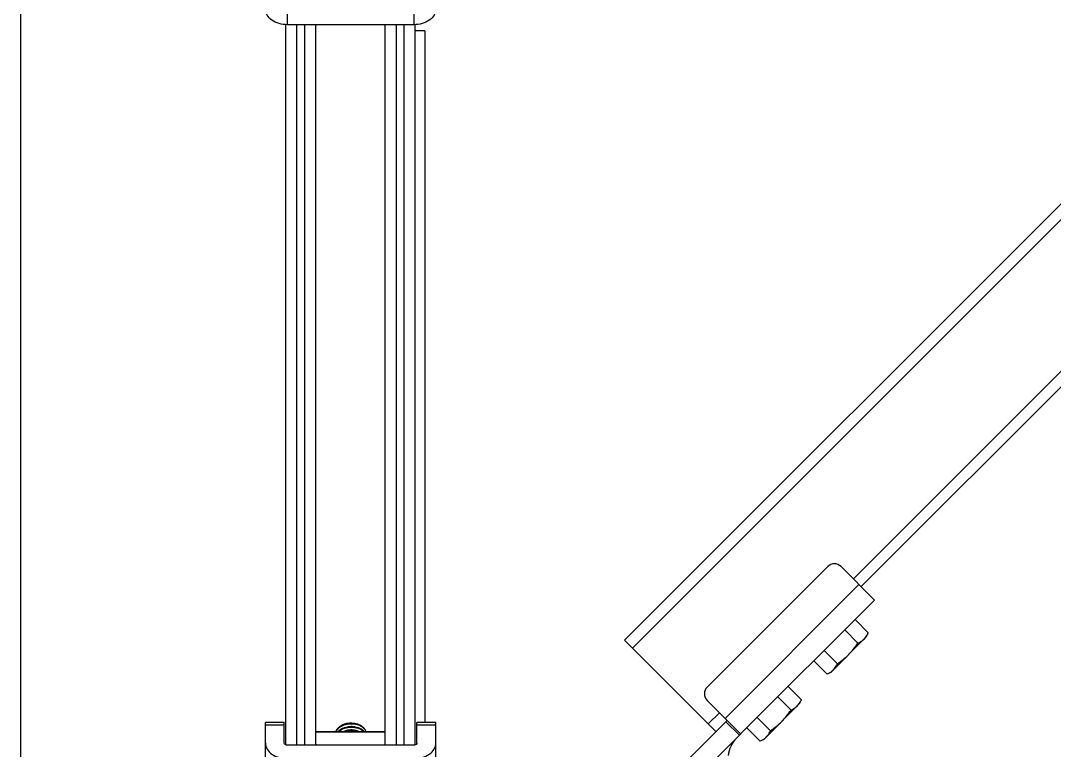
# Model space of a CAD drawing. Extents: x 1680110 to 4798266, y 269661 to 1249705.
# Drawn here: x 2397806 to 2400545, y 654842 to 656775 of the extents above; entities that cross this region are included whole.
import ezdxf

# ---------------------------------------------------------------- set-up
doc = ezdxf.new("R2010")
doc.units = 0
doc.header["$LTSCALE"] = 1000
doc.header["$MEASUREMENT"] = 0

# ---------------------------------------------------------------- blocks, each defined once
blk = doc.blocks.new('gfhhrryyfd')
at = {"linetype": 'Continuous'}
for p, q in [((3690493.6, -1750017.5), (3688200.5, -1752310.6)), ((3690514.3, -1750038.2), (3688221.2, -1752331.3)), ((3687307, -1750679.9), (3687307, -1750302.8)), ((3687641.6, -1750324), (3687641.6, -1750679.9)), ((3690331, -1750623.7), (3688806.7, -1752148)), ((3690351.7, -1750644.4), (3688827.4, -1752168.7)), ((3687302.9, -1752588), (3687302.9, -1750679.9)), ((3687641.6, -1750679.9), (3687307, -1750679.9)), ((3687332.1, -1752588.9), (3687332.1, -1750679.9)), ((3687353, -1752588.9), (3687353, -1750679.9)), ((3687382.3, -1752588.9), (3687382.3, -1750679.9)), ((3687566.3, -1752588.9), (3687566.3, -1750679.9)), ((3687595.6, -1752588.9), (3687595.6, -1750679.9)), ((3687616.5, -1752588.9), (3687616.5, -1750679.9)), ((3687645.8, -1752588), (3687645.8, -1750679.9)), ((3687670.9, -1750696.2), (3687645.8, -1750696.2)), ((3687670.9, -1750696.2), (3687670.9, -1752528.3)), ((3688738.7, -1752115.4), (3688419.3, -1752434.8)), ((3688774.2, -1752115.4), (3688862.9, -1752204.1)), ((3688821.5, -1752162.7), (3688466.6, -1752517.6)), ((3688508, -1752559), (3688862.9, -1752204.1)), ((3688811.1, -1752256), (3688846.2, -1752291.1)), ((3688783.7, -1752283.3), (3688818.9, -1752318.5)), ((3688841.6, -1752301.1), (3688846.2, -1752291.1)), ((3688443, -1752553.1), (3688200.5, -1752310.6)), ((3688747, -1752395.7), (3688841.6, -1752301.1)), ((3688729.1, -1752337.9), (3688764.3, -1752373.1)), ((3688701.8, -1752365.2), (3688737, -1752400.4)), ((3688747, -1752395.7), (3688737, -1752400.4)), ((3688633.6, -1752433.4), (3688668.8, -1752468.6)), ((3688606.3, -1752460.7), (3688641.5, -1752495.9)), ((3688507.8, -1752558.7), (3688419.3, -1752470.3)), ((3688569.5, -1752573.2), (3688664.2, -1752478.5)), ((3688664.2, -1752478.5), (3688668.8, -1752468.6)), ((3688451.9, -1752502.8), (3688422.3, -1752532.4)), ((3688551.7, -1752515.3), (3688586.9, -1752550.5)), ((3687248.5, -1752937.8), (3687248.5, -1752528.3)), ((3687298.7, -1752528.3), (3687248.5, -1752528.3)), ((3687298.7, -1752535.7), (3687248.5, -1752535.7)), ((3687298.7, -1752583), (3687298.7, -1752528.3)), ((3687649.9, -1752583), (3687649.9, -1752528.3)), ((3687700.1, -1752528.3), (3687649.9, -1752528.3)), ((3687700.1, -1752535.7), (3687649.9, -1752535.7)), ((3687700.1, -1752937.8), (3687700.1, -1752528.3)), ((3688348.8, -1752647.2), (3688471.5, -1752524.5)), ((3688469.1, -1752526.9), (3688504.6, -1752562.4)), ((3688524.4, -1752542.6), (3688559.6, -1752577.8)), ((3687382.3, -1752552.2), (3687566.3, -1752552.2)), ((3687382.3, -1752553.4), (3687566.3, -1752553.4)), ((3688384.3, -1752682.7), (3688507, -1752560)), ((3687641.6, -1752588.9), (3687307, -1752588.9)), ((3687383.8, -1752587.8), (3687384.8, -1752588.9)), ((3687563.8, -1752588.9), (3687564.8, -1752587.8)), ((3688569.5, -1752573.2), (3688559.6, -1752577.8))]:
    blk.add_line(p, q, dxfattribs=at)
for centre, radius, start, end in [((3688756.4, -1752133.2), 25.1, 45, 135), ((3688437.1, -1752452.5), 25.1, 135, 225), ((3687476.1, -1752587.8), 48.3, 100.3047, 102.2499), ((3687478.1, -1752580.6), 49.6, 69.4703, 74.8773), ((3687478.7, -1752579.9), 47.6, 69.6939, 69.8962), ((3687479.4, -1752578.1), 45.7, 65.0364, 69.7243), ((3687476.2, -1752597), 48.7, 99.5601, 100.813), ((3687488.4, -1752572.2), 29.2, 43.29, 44.8708)]:
    blk.add_arc(centre, radius, start, end, dxfattribs=at)
for points, knots in [([(3687307, -1750679.9), (3687299.5, -1750679.9), (3687284.9, -1750677.9), (3687265.7, -1750669.2), (3687252.1, -1750655.7), (3687248.5, -1750643.9), (3687248.5, -1750638.5)], [0, 0, 0, 0, 0.287977, 0.555343, 0.790527, 1, 1, 1, 1]), ([(3687700.1, -1750638.5), (3687700.1, -1750643.9), (3687696.6, -1750655.7), (3687682.9, -1750669.2), (3687663.8, -1750677.9), (3687649.1, -1750679.9), (3687641.6, -1750679.9)], [0, 0, 0, 0, 0.209473, 0.444657, 0.712023, 1, 1, 1, 1]), ([(3688835.2, -1752307.5), (3688836.4, -1752306.3), (3688840.8, -1752301.4), (3688844.1, -1752295.6), (3688846.2, -1752291.1)], [0, 0, 0, 0, 0.246322, 1, 1, 1, 1]), ([(3688818.9, -1752318.5), (3688820.5, -1752317.7), (3688826.3, -1752314.8), (3688831.8, -1752310.9), (3688835.2, -1752307.5)], [0, 0, 0, 0, 0.255699, 1, 1, 1, 1]), ([(3688753.3, -1752389.4), (3688754.4, -1752388.3), (3688758.9, -1752383.4), (3688762.2, -1752377.6), (3688764.3, -1752373.1)], [0, 0, 0, 0, 0.246322, 1, 1, 1, 1]), ([(3688737, -1752400.4), (3688737.8, -1752400), (3688741.1, -1752398.4), (3688744.3, -1752396.6), (3688746.5, -1752395)], [0, 0, 0, 0, 0.253346, 1, 1, 1, 1]), ([(3688641.5, -1752495.9), (3688643, -1752495.2), (3688648.9, -1752492.2), (3688654.4, -1752488.3), (3688657.8, -1752484.9)], [0, 0, 0, 0, 0.255699, 1, 1, 1, 1]), ([(3688657.8, -1752484.9), (3688659, -1752483.7), (3688663.4, -1752478.8), (3688666.7, -1752473.1), (3688668.8, -1752468.6)], [0, 0, 0, 0, 0.246322, 1, 1, 1, 1]), ([(3687442.3, -1752542.6), (3687441.5, -1752543.3), (3687438.6, -1752546.2), (3687436.2, -1752549.5), (3687434.9, -1752552.2)], [0, 0, 0, 0, 0.260908, 1, 1, 1, 1]), ([(3687439.2, -1752546.9), (3687445.5, -1752539.7), (3687460.1, -1752532.7), (3687480, -1752531.4), (3687490.3, -1752533.4), (3687495.1, -1752535.2)], [0, 0, 0, 0, 0.481069, 0.745193, 1, 1, 1, 1]), ([(3687509.2, -1752551.6), (3687505.2, -1752547.6), (3687494.5, -1752541.5), (3687476, -1752538.7), (3687457.1, -1752541.8), (3687445.9, -1752548.1), (3687441.6, -1752552.2)], [0, 0, 0, 0, 0.229048, 0.489241, 0.755135, 1, 1, 1, 1]), ([(3687442.3, -1752542.7), (3687447.8, -1752536.4), (3687460.5, -1752530.3), (3687477.9, -1752529.3), (3687486.9, -1752531.1), (3687491, -1752532.7)], [0, 0, 0, 0, 0.4793, 0.744107, 1, 1, 1, 1]), ([(3687491, -1752532.7), (3687482.6, -1752530.5), (3687464.9, -1752530), (3687448.5, -1752537.1), (3687442.3, -1752542.6)], [0, 0, 0, 0, 0.51374, 1, 1, 1, 1]), ([(3687442.8, -1752552.2), (3687447.2, -1752548.4), (3687458.2, -1752542.6), (3687476.4, -1752539.9), (3687494.3, -1752542.6), (3687504.7, -1752548.4), (3687508.6, -1752552.1)], [0, 0, 0, 0, 0.246285, 0.511502, 0.770596, 1, 1, 1, 1]), ([(3687485.3, -1752531.5), (3687483.7, -1752531.2), (3687477.4, -1752530.3), (3687470.9, -1752530.7), (3687466.2, -1752531.7)], [0, 0, 0, 0, 0.246819, 1, 1, 1, 1]), ([(3687486.7, -1752540.6), (3687485.2, -1752540.3), (3687478.8, -1752539.2), (3687472.2, -1752539.4), (3687467.5, -1752540.3)], [0, 0, 0, 0, 0.245752, 1, 1, 1, 1]), ([(3687503.8, -1752538.4), (3687503.2, -1752538), (3687500.5, -1752536.3), (3687497.7, -1752535), (3687495.5, -1752534.2)], [0, 0, 0, 0, 0.242042, 1, 1, 1, 1]), ([(3687498.7, -1752536.7), (3687499.1, -1752536.8), (3687500.7, -1752537.6), (3687502.3, -1752538.5), (3687503.4, -1752539.2)], [0, 0, 0, 0, 0.254738, 1, 1, 1, 1]), ([(3687503.4, -1752539.2), (3687506, -1752540.8), (3687510.5, -1752544.6), (3687513.7, -1752549.6), (3687514.7, -1752552.2)], [0, 0, 0, 0, 0.526239, 1, 1, 1, 1]), ([(3687503.8, -1752538.4), (3687506.4, -1752540.2), (3687510.9, -1752544.2), (3687513.9, -1752549.5), (3687514.9, -1752552.2)], [0, 0, 0, 0, 0.522981, 1, 1, 1, 1]), ([(3687435.5, -1752552.2), (3687435.8, -1752551.7), (3687436.9, -1752549.9), (3687438.1, -1752548.1), (3687439.2, -1752546.9)], [0, 0, 0, 0, 0.244964, 1, 1, 1, 1]), ([(3687496.1, -1752552.2), (3687493.1, -1752551), (3687480.1, -1752547.4), (3687465.9, -1752548.6), (3687456.4, -1752552.1)], [0, 0, 0, 0, 0.243472, 1, 1, 1, 1]), ([(3687459.5, -1752552.2), (3687462.2, -1752551.3), (3687473.1, -1752548.9), (3687484.7, -1752549.6), (3687492.7, -1752552.1)], [0, 0, 0, 0, 0.252377, 1, 1, 1, 1]), ([(3687487.1, -1752549.6), (3687485.5, -1752549.2), (3687479.3, -1752548.1), (3687472.8, -1752548.3), (3687468.1, -1752549.1)], [0, 0, 0, 0, 0.245444, 1, 1, 1, 1]), ([(3688497.1, -1752569.9), (3688490.7, -1752576.3), (3688480.8, -1752590.9), (3688476.2, -1752607.7), (3688474.9, -1752615.8)], [0, 0, 0, 0, 0.522516, 1, 1, 1, 1]), ([(3688507.8, -1752558.7), (3688507.8, -1752558.7), (3688507.9, -1752559.3), (3688507.3, -1752559.7), (3688507, -1752560)], [0, 0, 0, 0, 0.126775, 1, 1, 1, 1]), ([(3688575.9, -1752566.8), (3688577, -1752565.7), (3688581.4, -1752560.8), (3688584.8, -1752555), (3688586.9, -1752550.5)], [0, 0, 0, 0, 0.246322, 1, 1, 1, 1]), ([(3687248.5, -1752583), (3687248.5, -1752588.5), (3687252.1, -1752600.3), (3687265.7, -1752613.8), (3687284.9, -1752622.4), (3687299.5, -1752624.4), (3687307, -1752624.4)], [0, 0, 0, 0, 0.209473, 0.444657, 0.712023, 1, 1, 1, 1]), ([(3687302.8, -1752588.1), (3687302.2, -1752587.8), (3687300.2, -1752586.8), (3687298.7, -1752584.6), (3687298.7, -1752583)], [0, 0, 0, 0, 0.2888, 1, 1, 1, 1]), ([(3687641.6, -1752624.4), (3687649.1, -1752624.4), (3687663.8, -1752622.4), (3687682.9, -1752613.8), (3687696.6, -1752600.3), (3687700.1, -1752588.5), (3687700.1, -1752583)], [0, 0, 0, 0, 0.287977, 0.555343, 0.790527, 1, 1, 1, 1]), ([(3687649.9, -1752583), (3687649.9, -1752583.5), (3687649.5, -1752585.8), (3687647.4, -1752587.4), (3687645.8, -1752588.1)], [0, 0, 0, 0, 0.22722, 1, 1, 1, 1]), ([(3688559.6, -1752577.8), (3688560.4, -1752577.4), (3688563.7, -1752575.8), (3688566.8, -1752574), (3688569.1, -1752572.5)], [0, 0, 0, 0, 0.253346, 1, 1, 1, 1])]:
    blk.add_open_spline(points, degree=3, knots=knots, dxfattribs=at)
for points in [[(3688794.3, -1752348.4), (3688803.4, -1752339.3), (3688811.6, -1752329.1), (3688818.9, -1752318.5)], [(3688764.3, -1752373.1), (3688774.9, -1752365.7), (3688785.1, -1752357.6), (3688794.3, -1752348.4)], [(3688746.5, -1752395), (3688748.9, -1752393.4), (3688751.2, -1752391.5), (3688753.3, -1752389.4)], [(3688616.9, -1752525.8), (3688626, -1752516.7), (3688634.1, -1752506.5), (3688641.5, -1752495.9)], [(3688586.9, -1752550.5), (3688597.5, -1752543.1), (3688607.7, -1752535), (3688616.9, -1752525.8)], [(3688569.1, -1752572.5), (3688571.5, -1752570.8), (3688573.8, -1752568.9), (3688575.9, -1752566.8)], [(3687307, -1752588.9), (3687305.6, -1752588.9), (3687304.1, -1752588.6), (3687302.8, -1752588.1)], [(3687382.3, -1752586.7), (3687382.9, -1752587), (3687383.4, -1752587.4), (3687383.8, -1752587.8)], [(3687564.8, -1752587.8), (3687565.3, -1752587.4), (3687565.8, -1752587), (3687566.3, -1752586.7)], [(3687645.8, -1752588.1), (3687644.5, -1752588.6), (3687643, -1752588.9), (3687641.6, -1752588.9)]]:
    blk.add_open_spline(points, degree=3, dxfattribs=at)

msp = doc.modelspace()

# ---------------------------------------------------------------- linework, layer by layer
at = {"color": 0}
msp.add_line((2397806.3, 678414), (2397806.3, 643617.3), dxfattribs=at)

# ---------------------------------------------------------------- block references
at = {"lineweight": -3, "xscale": 0.9999959468841553, "yscale": 0.9999959506094456, "zscale": 0.9999959495959999}
msp.add_blockref('gfhhrryyfd', (-1288778.8, 2407437.3), dxfattribs=at)

doc.saveas('drawing.dxf')
